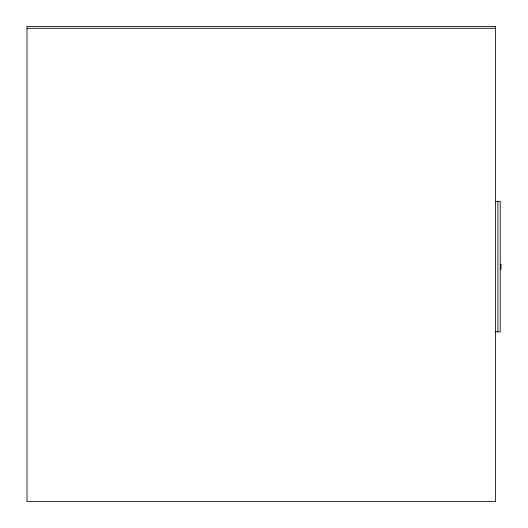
<?xml version="1.0" encoding="UTF-8"?>
<svg xmlns="http://www.w3.org/2000/svg" width="528" height="528" viewBox="0 0 528 528"><rect width="100%" height="100%" fill="white"/><g stroke="black" fill="none" stroke-linecap="round" stroke-linejoin="round"><path stroke-width="0.79" d="M27.001 28.288L495.561 28.288M495.561 201.333L500.227 201.333L500.227 331.868L495.561 331.868M500.227 264.271L500.999 264.271L500.999 268.937L500.227 268.937M497.897 201.333L497.897 331.868M495.561 26.4L27.001 26.4L27.001 501.6L495.561 501.6L495.561 26.4"/></g></svg>
